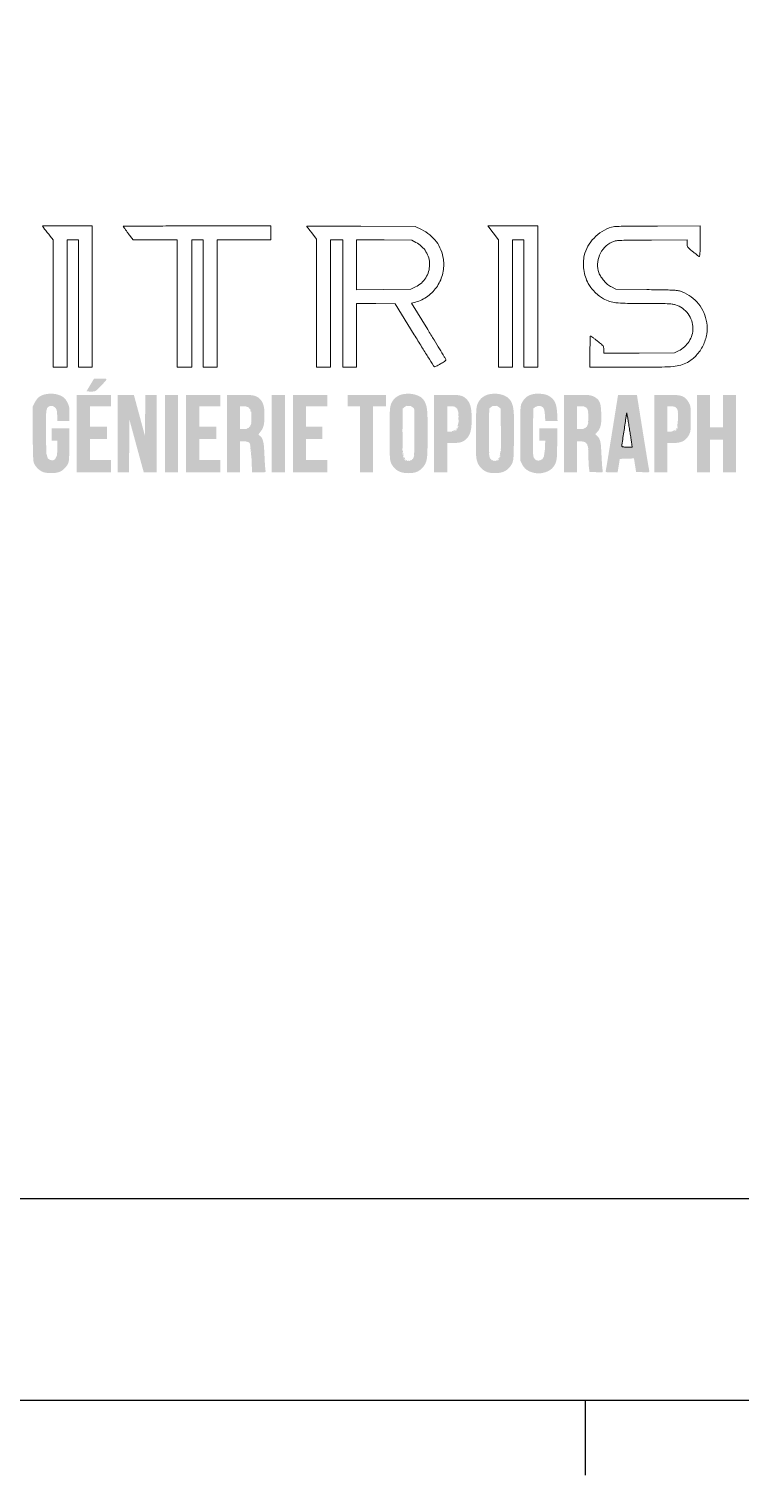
# Model space of a CAD drawing. Header units: millimetres. Extents: x 88261 to 90953, y 390274 to 392322.
# Drawn here: x 88462.4 to 88510, y 391602.6 to 391699.5 of the extents above; entities that cross this region are included whole.
import ezdxf

# ---------------------------------------------------------------- set-up
doc = ezdxf.new("R2010")
doc.units = ezdxf.units.MM
doc.header["$LTSCALE"] = 25
doc.layers.add('Carroyage(1)', color=7, linetype='Continuous')
doc.layers.add('CARTOUCHE', color=7, linetype='Continuous')

msp = doc.modelspace()

# ---------------------------------------------------------------- hatches: boundary and pattern name
at = {"layer": 'CARTOUCHE', "lineweight": 13}
h = msp.add_hatch(color=250, dxfattribs=at)
h.dxf.hatch_style = 1
edge = h.paths.add_edge_path()
edge.add_line((88468.316, 391672.352), (88468.316, 391669.755))
edge.add_line((88468.316, 391669.755), (88468.698, 391669.755))
edge.add_line((88468.698, 391669.755), (88469.08, 391669.755))
edge.add_line((88469.08, 391669.755), (88469.095, 391671.518))
edge.add_line((88469.095, 391671.518), (88469.109, 391673.281))
edge.add_line((88469.109, 391673.281), (88469.533, 391671.723))
edge.add_arc((90207.23, 392144.165), 1800.776, 195.209828, 195.229996)
edge.add_arc((89594.184, 391977.261), 1165.416, 195.230063, 195.258023)
edge.add_arc((89988.643, 392084.863), 1574.288, 195.258038, 195.275456)
edge.add_arc((88493.111, 391676.42), 23.984, 195.27547, 195.62406)
edge.add_line((88470.013, 391669.96), (88470.071, 391669.755))
edge.add_line((88470.071, 391669.755), (88470.505, 391669.755))
edge.add_line((88470.505, 391669.755), (88470.94, 391669.755))
edge.add_line((88470.94, 391669.755), (88470.94, 391672.352))
edge.add_line((88470.94, 391672.352), (88470.94, 391674.948))
edge.add_line((88470.94, 391674.948), (88470.558, 391674.948))
edge.add_line((88470.558, 391674.948), (88470.177, 391674.948))
edge.add_line((88470.177, 391674.948), (88470.162, 391673.578))
edge.add_line((88470.162, 391673.578), (88470.148, 391672.209))
edge.add_line((88470.148, 391672.209), (88469.824, 391673.401))
edge.add_arc((77797.912, 388780.065), 11057.174, 15.1692059, 15.171727)
edge.add_arc((81394.05, 389755.194), 7331.173, 15.1718322, 15.1752699)
edge.add_arc((79559.736, 389257.657), 9231.766, 15.1753599, 15.1776517)
edge.add_arc((88294.111, 391627.076), 181.713, 15.17769, 15.21666)
edge.add_line((88469.453, 391674.77), (88469.404, 391674.948))
edge.add_line((88469.404, 391674.948), (88468.86, 391674.948))
edge.add_line((88468.86, 391674.948), (88468.316, 391674.948))
edge.add_line((88468.316, 391674.948), (88468.316, 391672.352))
at = {"layer": 'CARTOUCHE', "lineweight": 18}
h = msp.add_hatch(color=250, dxfattribs=at)
h.dxf.hatch_style = 1
edge = h.paths.add_edge_path()
edge.add_arc((88501.231, 391654.742), 40.532, 148.95473, 149.20981)
edge.add_arc((88487.582, 391662.876), 24.643, 149.20981, 149.58017)
edge.add_arc((88502.371, 391654.192), 41.793, 149.58011, 149.76551)
edge.add_arc((88466.517, 391675.088), 0.294, 149.76547, 156.04146)
edge.add_arc((88466.259, 391675.203), 0.0117, 156.04147, 256.65296)
edge.add_arc((88466.435, 391675.945), 0.774, 256.65284, 261.73941)
edge.add_arc((88466.469, 391676.175), 1.006, 261.73939, 267.05754)
edge.add_arc((88466.531, 391677.388), 2.221, 267.0575, 270.00005)
edge.add_arc((88466.531, 391677.035), 1.869, 269.99999, 275.93336)
edge.add_arc((88466.694, 391675.471), 0.296, 275.93333, 299.10332)
edge.add_arc((88466.582, 391675.672), 0.526, 299.10327, 314.45137)
edge.add_arc((88459.191, 391683.206), 11.08, 314.45142, 316.12672)
edge.add_arc((88443.451, 391698.338), 32.914, 316.12679, 317.00135)
edge.add_arc((88467.426, 391675.982), 0.133, 317.00146, 360.01961)
edge.add_arc((88467.507, 391675.982), 0.0515, 0.01967, 87.37582)
edge.add_arc((88467.178, 391668.787), 7.254, 87.37578, 90.00004)
edge.add_line((88467.178, 391676.041), (88466.744, 391676.041))
edge.add_line((88466.744, 391676.041), (88466.505, 391675.645))
at = {"layer": 'CARTOUCHE', "lineweight": 13}
h = msp.add_hatch(color=250, dxfattribs=at)
h.dxf.hatch_style = 1
edge = h.paths.add_edge_path()
edge.add_arc((88463.775, 391673.6), 1.418, 99.22798, 110.06736)
edge.add_arc((88463.588, 391674.111), 0.874, 110.06738, 125.64978)
edge.add_arc((88463.569, 391674.137), 0.841, 125.64979, 141.57594)
edge.add_arc((88463.879, 391673.892), 1.236, 141.57593, 153.51198)
edge.add_line((88462.772, 391674.443), (88462.632, 391674.161))
edge.add_line((88462.632, 391674.161), (88462.632, 391672.409))
edge.add_arc((88538.123, 391672.422), 75.49, 180.00995, 180.58428)
edge.add_arc((88491.408, 391671.946), 28.773, 180.58422, 181.76427)
edge.add_arc((88489.215, 391671.878), 26.579, 181.76424, 182.74353)
edge.add_arc((88463.423, 391670.643), 0.757, 182.7436, 195.5158)
edge.add_arc((88463.398, 391670.636), 0.731, 195.51588, 213.51116)
edge.add_arc((88463.898, 391670.967), 1.332, 213.51124, 224.99996)
edge.add_arc((88463.898, 391670.967), 1.332, 225.00004, 236.48876)
edge.add_arc((88463.567, 391670.466), 0.731, 236.48884, 254.48412)
edge.add_arc((88463.752, 391671.135), 1.425, 254.48415, 263.77907)
edge.add_arc((88463.862, 391672.14), 2.436, 263.77902, 270.00005)
edge.add_arc((88463.862, 391672.14), 2.436, 269.99995, 276.22098)
edge.add_arc((88463.971, 391671.135), 1.425, 276.22093, 285.51585)
edge.add_arc((88464.157, 391670.466), 0.731, 285.51588, 303.51116)
edge.add_arc((88463.825, 391670.967), 1.332, 303.51124, 314.99996)
edge.add_arc((88463.825, 391670.967), 1.332, 315.00004, 326.48876)
edge.add_arc((88464.326, 391670.636), 0.731, 326.48884, 344.48412)
edge.add_arc((88464.342, 391670.631), 0.714, 344.48414, 355.83362)
edge.add_arc((88452.07, 391671.525), 13.019, 355.83363, 357.20435)
edge.add_arc((88451.487, 391671.553), 13.603, 357.20436, 358.7928)
edge.add_arc((88445.096, 391671.688), 19.995, 358.79279, 359.98293)
edge.add_line((88465.091, 391671.682), (88465.092, 391672.707))
edge.add_line((88465.092, 391672.707), (88464.49, 391672.707))
edge.add_line((88464.49, 391672.707), (88463.889, 391672.707))
edge.add_line((88463.889, 391672.707), (88463.889, 391672.297))
edge.add_line((88463.889, 391672.297), (88463.889, 391671.887))
edge.add_line((88463.889, 391671.887), (88464.08, 391671.887))
edge.add_line((88464.08, 391671.887), (88464.272, 391671.887))
edge.add_line((88464.272, 391671.887), (88464.272, 391671.325))
edge.add_arc((88457.208, 391671.325), 7.064, -3.55432, 0.00002, ccw=False)
edge.add_arc((88463.656, 391670.925), 0.603, 334.88341, 356.44574, ccw=False)
edge.add_arc((88464.004, 391670.762), 0.219, 292.72268, 334.88351, ccw=False)
edge.add_arc((88463.894, 391671.023), 0.502, 269.99996, 292.72274, ccw=False)
edge.add_arc((88463.894, 391670.95), 0.43, 238.51029, 270, ccw=False)
edge.add_arc((88463.803, 391670.8), 0.254, 191.85049, 238.51026, ccw=False)
edge.add_arc((88465.463, 391671.149), 1.951, 180.57959, 191.85043, ccw=False)
edge.add_arc((88586.151, 391672.37), 122.644, 179.99998, 180.57958, ccw=False)
edge.add_arc((88689.861, 391672.37), 226.355, 179.73712, 179.99999, ccw=False)
edge.add_arc((88470.342, 391673.377), 6.833, 176.44263, 179.73714, ccw=False)
edge.add_arc((88464.881, 391673.716), 1.362, 167.49305, 176.44268, ccw=False)
edge.add_arc((88463.784, 391673.96), 0.238, 135.00005, 167.49303, ccw=False)
edge.add_arc((88463.882, 391673.862), 0.377, 111.3877, 134.99996, ccw=False)
edge.add_arc((88463.872, 391673.888), 0.348, 86.34097, 111.38766, ccw=False)
edge.add_arc((88463.872, 391673.886), 0.351, 61.40742, 86.34087, ccw=False)
edge.add_arc((88463.855, 391673.855), 0.386, 38.18861, 61.40737, ccw=False)
edge.add_arc((88463.785, 391673.8), 0.475, 25.30699, 38.18863, ccw=False)
edge.add_arc((88463.791, 391673.803), 0.469, 12.30716, 25.30713, ccw=False)
edge.add_arc((88463.442, 391673.726), 0.826, 3.05028, 12.30722, ccw=False)
edge.add_arc((88460.586, 391673.574), 3.685, 0.00004, 3.05029, ccw=False)
edge.add_line((88464.272, 391673.574), (88464.272, 391673.199))
edge.add_line((88464.272, 391673.199), (88464.682, 391673.199))
edge.add_line((88464.682, 391673.199), (88465.092, 391673.199))
edge.add_line((88465.092, 391673.199), (88465.092, 391673.685))
edge.add_arc((88458.275, 391673.685), 6.817, 0.00003, 2.34036)
edge.add_arc((88463.937, 391673.916), 1.15, 2.34039, 11.06919)
edge.add_arc((88464.28, 391673.983), 0.8, 11.06919, 22.09515)
edge.add_arc((88463.135, 391673.518), 2.037, 22.09517, 27.58282)
edge.add_arc((88463.309, 391673.609), 1.84, 27.58287, 32.96241)
edge.add_arc((88464.259, 391674.225), 0.708, 32.9625, 43.94205)
edge.add_arc((88464.33, 391674.293), 0.609, 43.94212, 55.95155)
edge.add_arc((88464.066, 391673.903), 1.081, 55.95161, 63.76876)
edge.add_arc((88463.928, 391673.624), 1.391, 63.76883, 73.73247)
edge.add_arc((88463.872, 391673.43), 1.594, 73.73245, 82.73151)
edge.add_arc((88463.856, 391673.31), 1.715, 82.73151, 91.39875)
edge.add_arc((88463.863, 391673.061), 1.964, 91.39874, 99.22802)
h = msp.add_hatch(color=250, dxfattribs=at)
h.dxf.hatch_style = 1
h.paths.add_polyline_path([(88465.584, 391672.352), (88465.584, 391669.755), (88466.731, 391669.755), (88467.879, 391669.755), (88467.879, 391670.165), (88467.879, 391670.575), (88467.169, 391670.575), (88466.458, 391670.575), (88466.458, 391671.286), (88466.458, 391671.996), (88467.032, 391671.996), (88467.606, 391671.996), (88467.606, 391672.406), (88467.606, 391672.816), (88467.032, 391672.816), (88466.458, 391672.816), (88466.458, 391673.5), (88466.458, 391674.183), (88467.169, 391674.183), (88467.879, 391674.183), (88467.879, 391674.565), (88467.879, 391674.948), (88466.731, 391674.948), (88465.584, 391674.948)])
h = msp.add_hatch(color=250, dxfattribs=at)
h.dxf.hatch_style = 1
h.paths.add_polyline_path([(88471.487, 391672.352), (88471.487, 391669.755), (88471.924, 391669.755), (88472.361, 391669.755), (88472.361, 391672.352), (88472.361, 391674.948), (88471.924, 391674.948), (88471.487, 391674.948)])
h = msp.add_hatch(color=250, dxfattribs=at)
h.dxf.hatch_style = 1
h.paths.add_polyline_path([(88472.908, 391672.352), (88472.908, 391669.755), (88474.056, 391669.755), (88475.203, 391669.755), (88475.203, 391670.165), (88475.203, 391670.575), (88474.493, 391670.575), (88473.782, 391670.575), (88473.782, 391671.286), (88473.782, 391671.996), (88474.356, 391671.996), (88474.93, 391671.996), (88474.93, 391672.406), (88474.93, 391672.816), (88474.356, 391672.816), (88473.782, 391672.816), (88473.782, 391673.5), (88473.782, 391674.183), (88474.493, 391674.183), (88475.203, 391674.183), (88475.203, 391674.565), (88475.203, 391674.948), (88474.056, 391674.948), (88472.908, 391674.948)])
h = msp.add_hatch(color=250, dxfattribs=at)
h.dxf.hatch_style = 1
edge = h.paths.add_edge_path(flags=16)
edge.add_arc((88476.782, 391673.685), 0.515, 31.65647, 44.99999, ccw=False)
edge.add_arc((88476.959, 391673.794), 0.307, 12.00235, 31.65645, ccw=False)
edge.add_arc((88476.481, 391673.692), 0.795, 1.5249, 12.00226, ccw=False)
edge.add_arc((88466.167, 391673.418), 11.113, -0.00005, 1.52491, ccw=False)
edge.add_arc((88466.167, 391673.418), 11.113, -1.52491, 0.00005, ccw=False)
edge.add_arc((88476.481, 391673.143), 0.795, 347.99774, 358.4751, ccw=False)
edge.add_arc((88476.959, 391673.041), 0.307, 328.34355, 347.99765, ccw=False)
edge.add_arc((88476.782, 391673.15), 0.515, 315.00001, 328.34353, ccw=False)
edge.add_arc((88476.753, 391673.18), 0.556, 304.49468, 314.99994, ccw=False)
edge.add_arc((88476.875, 391673.002), 0.34, 289.32319, 304.49468, ccw=False)
edge.add_arc((88476.847, 391673.083), 0.426, 276.07311, 289.32322, ccw=False)
edge.add_arc((88476.764, 391673.865), 1.213, 270.00005, 276.07313, ccw=False)
edge.add_line((88476.764, 391672.652), (88476.515, 391672.652))
edge.add_line((88476.515, 391672.652), (88476.515, 391673.418))
edge.add_line((88476.515, 391673.418), (88476.515, 391674.183))
edge.add_line((88476.515, 391674.183), (88476.764, 391674.183))
edge.add_arc((88476.764, 391672.97), 1.213, 83.92687, 89.99995, ccw=False)
edge.add_arc((88476.847, 391673.752), 0.426, 70.67678, 83.92689, ccw=False)
edge.add_arc((88476.875, 391673.833), 0.34, 55.50532, 70.67681, ccw=False)
edge.add_arc((88476.753, 391673.656), 0.556, 45.00006, 55.50532, ccw=False)
edge = h.paths.add_edge_path()
edge.add_line((88475.641, 391672.352), (88475.641, 391669.755))
edge.add_line((88475.641, 391669.755), (88476.078, 391669.755))
edge.add_line((88476.078, 391669.755), (88476.515, 391669.755))
edge.add_line((88476.515, 391669.755), (88476.515, 391670.794))
edge.add_line((88476.515, 391670.794), (88476.515, 391671.833))
edge.add_line((88476.515, 391671.833), (88476.78, 391671.833))
edge.add_arc((88476.78, 391670.971), 0.862, 72.09086, 90.00004, ccw=False)
edge.add_arc((88476.975, 391671.574), 0.228, 24.00314, 72.09094, ccw=False)
edge.add_arc((88476.456, 391671.343), 0.796, 3.93216, 24.00319, ccw=False)
edge.add_arc((88454.35, 391669.823), 22.954, 2.17027, 3.9322, ccw=False)
edge.add_arc((88619.271, 391676.073), 142.086, 182.17027, 182.31145)
edge.add_arc((88551.21, 391673.326), 73.969, 182.31144, 182.54154)
edge.add_arc((89121.336, 391698.632), 644.656, 182.541504, 182.56511)
edge.add_arc((88477.356, 391669.782), 0.0301, 182.56518, 205.48062)
edge.add_arc((88477.337, 391669.773), 0.00978, 205.48044, 268.1578)
edge.add_arc((88478.568, 391708.039), 38.295, 268.15791, 268.35891)
edge.add_arc((88477.719, 391678.389), 8.633, 268.35892, 269.37671)
edge.add_arc((88477.806, 391686.377), 16.621, 269.37663, 270)
edge.add_arc((88477.806, 391686.292), 16.537, 270.00001, 270.97403)
edge.add_arc((88478.078, 391670.294), 0.536, 270.97405, 282.59559)
edge.add_arc((88478.182, 391669.826), 0.0562, 282.59568, 334.32772)
edge.add_arc((88478.179, 391669.827), 0.0596, 334.32768, 383.88914)
edge.add_arc((88478.435, 391669.94), 0.22, 185.06201, 203.88911, ccw=False)
edge.add_arc((88498.181, 391671.689), 20.044, 184.30869, 185.06201, ccw=False)
edge.add_arc((88491.864, 391671.214), 13.709, 182.99964, 184.30872, ccw=False)
edge.add_arc((88500.179, 391671.649), 22.035, 182.08225, 182.99967, ccw=False)
edge.add_arc((88462.859, 391670.292), 15.309, 2.08229, 4.41873)
edge.add_arc((88475.856, 391671.297), 2.274, 4.41878, 13.97087)
edge.add_arc((88477.237, 391671.64), 0.851, 13.97093, 31.04254)
edge.add_arc((88477.635, 391671.88), 0.386, 31.04258, 61.84499)
edge.add_arc((88477.95, 391672.468), 0.28, 228.01325, 241.84505, ccw=False)
edge.add_arc((88477.787, 391672.287), 0.0368, 166.3742, 228.01321, ccw=False)
edge.add_arc((88477.871, 391672.266), 0.124, 140.5618, 166.37431, ccw=False)
edge.add_arc((88481.496, 391669.284), 4.818, 138.71647, 140.56181, ccw=False)
edge.add_arc((88477.1, 391673.145), 1.033, 318.71647, 331.91176)
edge.add_arc((88477.151, 391673.117), 0.975, 331.91174, 345.6901)
edge.add_arc((88476.574, 391673.264), 1.57, 345.69013, 356.07396)
edge.add_arc((88472.351, 391673.554), 5.804, 356.07399, 359.99997)
edge.add_arc((88472.35, 391673.554), 5.805, 0.00004, 3.93175)
edge.add_arc((88476.583, 391673.845), 1.562, 3.93175, 14.37252)
edge.add_arc((88477.153, 391673.991), 0.973, 14.37246, 28.2102)
edge.add_arc((88477.086, 391673.955), 1.049, 28.2102, 41.2835)
edge.add_arc((88477.295, 391674.139), 0.771, 41.28352, 59.65412)
edge.add_arc((88477.291, 391674.133), 0.778, 59.65409, 77.89922)
edge.add_arc((88477.037, 391672.948), 1.99, 77.89914, 88.00667)
edge.add_arc((88476.468, 391656.579), 18.369, 88.00669, 89.979)
edge.add_line((88476.474, 391674.948), (88475.641, 391674.948))
edge.add_line((88475.641, 391674.948), (88475.641, 391672.352))
h = msp.add_hatch(color=250, dxfattribs=at)
h.dxf.hatch_style = 1
h.paths.add_polyline_path([(88478.647, 391672.352), (88478.647, 391669.755), (88479.084, 391669.755), (88479.521, 391669.755), (88479.521, 391672.352), (88479.521, 391674.948), (88479.084, 391674.948), (88478.647, 391674.948)])
h = msp.add_hatch(color=250, dxfattribs=at)
h.dxf.hatch_style = 1
h.paths.add_polyline_path([(88480.068, 391672.352), (88480.068, 391669.755), (88481.216, 391669.755), (88482.364, 391669.755), (88482.364, 391670.165), (88482.364, 391670.575), (88481.653, 391670.575), (88480.943, 391670.575), (88480.943, 391671.286), (88480.943, 391671.996), (88481.489, 391671.996), (88482.036, 391671.996), (88482.036, 391672.406), (88482.036, 391672.816), (88481.489, 391672.816), (88480.943, 391672.816), (88480.943, 391673.5), (88480.943, 391674.183), (88481.653, 391674.183), (88482.364, 391674.183), (88482.364, 391674.565), (88482.364, 391674.948), (88481.216, 391674.948), (88480.068, 391674.948)])
h = msp.add_hatch(color=250, dxfattribs=at)
h.dxf.hatch_style = 1
h.paths.add_polyline_path([(88483.73, 391674.565), (88483.73, 391674.183), (88484.14, 391674.183), (88484.55, 391674.183), (88484.55, 391671.969), (88484.55, 391669.755), (88484.987, 391669.755), (88485.425, 391669.755), (88485.425, 391671.969), (88485.425, 391674.183), (88485.862, 391674.183), (88486.299, 391674.183), (88486.299, 391674.565), (88486.299, 391674.948), (88485.015, 391674.948), (88483.73, 391674.948)])
h = msp.add_hatch(color=250, dxfattribs=at)
h.dxf.hatch_style = 1
edge = h.paths.add_edge_path(flags=16)
edge.add_line((88488.056, 391674.133), (88488.185, 391674.029))
edge.add_line((88488.185, 391674.029), (88488.201, 391672.456))
edge.add_arc((88413.937, 391671.695), 74.268, 0.02894, 0.587, ccw=False)
edge.add_arc((88469.632, 391671.723), 18.573, -1.53444, 0.02902, ccw=False)
edge.add_arc((88473.585, 391671.617), 14.619, 357.03668, 358.46562, ccw=False)
edge.add_arc((88487.796, 391670.882), 0.389, 337.5, 357.0367, ccw=False)
edge.add_arc((88487.84, 391670.863), 0.341, 313.65699, 337.50007, ccw=False)
edge.add_arc((88487.813, 391670.891), 0.38, 291.6725, 313.65705, ccw=False)
edge.add_arc((88487.8, 391670.923), 0.414, 270.70617, 291.67251, ccw=False)
edge.add_arc((88487.8, 391670.968), 0.459, 251.3073, 270.70611, ccw=False)
edge.add_arc((88487.734, 391670.774), 0.254, 206.18231, 251.30722, ccw=False)
edge.add_arc((88488.237, 391671.021), 0.815, 187.23024, 206.1823, ccw=False)
edge.add_arc((88491.356, 391671.417), 3.958, 180.16108, 187.23028, ccw=False)
edge.add_arc((88565.525, 391671.625), 78.127, 179.35347, 180.1611, ccw=False)
edge.add_line((88487.402, 391672.507), (88487.42, 391674.029))
edge.add_line((88487.42, 391674.029), (88487.549, 391674.133))
edge.add_arc((88487.866, 391673.741), 0.504, 112.39429, 128.97968, ccw=False)
edge.add_arc((88487.802, 391673.895), 0.337, 89.99967, 112.39426, ccw=False)
edge.add_arc((88487.802, 391673.895), 0.337, 67.605, 89.99959, ccw=False)
edge.add_arc((88487.739, 391673.741), 0.504, 51.01937, 67.60498, ccw=False)
edge = h.paths.add_edge_path()
edge.add_arc((88487.683, 391673.761), 1.254, 99.20579, 111.49929)
edge.add_arc((88487.604, 391673.961), 1.038, 111.49932, 125.66266)
edge.add_arc((88487.582, 391673.992), 1, 125.66265, 140.11729)
edge.add_arc((88487.641, 391673.943), 1.077, 140.11727, 153.78671)
edge.add_arc((88487.572, 391673.977), 1, 153.7867, 166.78918)
edge.add_arc((88488.053, 391673.864), 1.494, 166.78915, 176.41217)
edge.add_arc((88493.814, 391673.503), 7.266, 176.41216, 179.7612)
edge.add_arc((88770.014, 391672.352), 283.469, 179.76122, 180.00003)
edge.add_arc((88755.668, 391672.352), 269.123, 180.00003, 180.2464)
edge.add_arc((88494.423, 391671.228), 7.876, 180.24639, 183.40089)
edge.add_arc((88488.179, 391670.857), 1.621, 183.40084, 192.22713)
edge.add_arc((88487.315, 391670.67), 0.737, 192.22712, 208.14346)
edge.add_arc((88487.848, 391670.955), 1.341, 208.14347, 222.76313)
edge.add_arc((88487.579, 391670.706), 0.974, 222.76304, 241.34176)
edge.add_arc((88487.632, 391670.804), 1.086, 241.34176, 258.78368)
edge.add_arc((88487.802, 391671.66), 1.959, 258.78377, 269.99996)
edge.add_arc((88487.802, 391671.968), 2.267, 269.99999, 277.55937)
edge.add_arc((88487.959, 391670.786), 1.074, 277.55935, 290.77245)
edge.add_arc((88488.01, 391670.651), 0.93, 290.77243, 305.15036)
edge.add_arc((88487.773, 391670.987), 1.341, 305.15033, 316.07499)
edge.add_arc((88487.984, 391670.785), 1.049, 316.07489, 334.60944)
edge.add_arc((88487.865, 391670.841), 1.181, 334.60936, 351.57293)
edge.add_arc((88484.938, 391671.275), 4.14, 351.57284, 359.08621)
edge.add_arc((88414.371, 391672.4), 74.715, 359.08622, 359.99996)
edge.add_arc((88420.479, 391672.4), 68.608, 0.00005, 0.89088)
edge.add_arc((88484.025, 391673.389), 5.054, 0.89089, 6.88908)
edge.add_arc((88487.448, 391673.802), 1.606, 6.88899, 19.24418)
edge.add_arc((88487.909, 391673.963), 1.118, 19.24411, 35.45327)
edge.add_arc((88488.228, 391674.19), 0.727, 35.45321, 59.25184)
edge.add_arc((88487.885, 391673.615), 1.396, 59.25181, 73.85207)
edge.add_arc((88487.799, 391673.317), 1.706, 73.85209, 87.07456)
edge.add_arc((88487.789, 391673.11), 1.913, 87.07457, 99.20581)
h = msp.add_hatch(color=250, dxfattribs=at)
h.dxf.hatch_style = 1
edge = h.paths.add_edge_path(flags=16)
edge.add_arc((88490.698, 391673.761), 0.449, 23.26035, 38.18858, ccw=False)
edge.add_arc((88490.656, 391673.744), 0.494, 9.36597, 23.26034, ccw=False)
edge.add_arc((88489.922, 391673.622), 1.238, 1.53994, 9.36602, ccw=False)
edge.add_arc((88479.865, 391673.352), 11.298, -0.00006, 1.54003, ccw=False)
edge.add_arc((88484.397, 391673.352), 6.767, 355.92553, 359.99997, ccw=False)
edge.add_arc((88490.619, 391672.909), 0.529, 329.62822, 355.92555, ccw=False)
edge.add_arc((88490.86, 391672.767), 0.25, 285.80039, 329.62826, ccw=False)
edge.add_arc((88490.655, 391673.492), 1.002, 270.18469, 285.80039, ccw=False)
edge.add_line((88490.658, 391672.489), (88490.399, 391672.488))
edge.add_line((88490.399, 391672.488), (88490.399, 391673.336))
edge.add_line((88490.399, 391673.336), (88490.399, 391674.183))
edge.add_line((88490.399, 391674.183), (88490.668, 391674.183))
edge.add_arc((88490.668, 391672.347), 1.836, 85.39179, 90.00004, ccw=False)
edge.add_arc((88490.788, 391673.837), 0.341, 69.3733, 85.39181, ccw=False)
edge.add_arc((88490.826, 391673.938), 0.233, 48.92746, 69.37325, ccw=False)
edge.add_arc((88490.617, 391673.698), 0.552, 38.18855, 48.92754, ccw=False)
edge = h.paths.add_edge_path()
edge.add_line((88489.524, 391672.352), (88489.524, 391669.755))
edge.add_line((88489.524, 391669.755), (88489.961, 391669.755))
edge.add_line((88489.961, 391669.755), (88490.399, 391669.755))
edge.add_line((88490.399, 391669.755), (88490.399, 391670.739))
edge.add_line((88490.399, 391670.739), (88490.399, 391671.723))
edge.add_line((88490.399, 391671.723), (88490.81, 391671.723))
edge.add_arc((88490.81, 391674.818), 3.095, 269.99999, 276.05383)
edge.add_arc((88491.031, 391672.735), 1, 276.05379, 290.10639)
edge.add_arc((88491.116, 391672.503), 0.753, 290.10639, 306.78023)
edge.add_arc((88490.862, 391672.843), 1.177, 306.78024, 318.71652)
edge.add_arc((88491.087, 391672.645), 0.878, 318.71651, 335.01187)
edge.add_arc((88490.693, 391672.829), 1.313, 335.0119, 347.06657)
edge.add_arc((88489.844, 391673.024), 2.183, 347.06651, 356.11386)
edge.add_arc((88485.254, 391673.336), 6.785, 356.11385, 359.99996)
edge.add_arc((88485.254, 391673.336), 6.785, 0.00004, 3.88615)
edge.add_arc((88489.844, 391673.647), 2.183, 3.88614, 12.93349)
edge.add_arc((88490.693, 391673.842), 1.313, 12.93343, 24.9881)
edge.add_arc((88491.087, 391674.026), 0.878, 24.98813, 41.28349)
edge.add_arc((88490.88, 391673.844), 1.153, 41.28352, 55.16944)
edge.add_arc((88491.155, 391674.24), 0.671, 55.16945, 75.98783)
edge.add_arc((88490.938, 391673.37), 1.568, 75.9878, 87.94785)
edge.add_arc((88490.373, 391657.597), 17.351, 87.94776, 90.00004)
edge.add_line((88490.373, 391674.948), (88489.524, 391674.948))
edge.add_line((88489.524, 391674.948), (88489.524, 391672.352))
h = msp.add_hatch(color=250, dxfattribs=at)
h.dxf.hatch_style = 1
edge = h.paths.add_edge_path(flags=16)
edge.add_line((88493.85, 391674.133), (88493.979, 391674.029))
edge.add_line((88493.979, 391674.029), (88493.996, 391672.507))
edge.add_arc((88415.686, 391671.623), 78.315, -0.15888, 0.64647, ccw=False)
edge.add_arc((88490.047, 391671.417), 3.953, 352.77398, 359.84112, ccw=False)
edge.add_arc((88493.162, 391671.022), 0.814, 333.82349, 352.77396, ccw=False)
edge.add_arc((88493.663, 391670.776), 0.256, 288.96048, 333.82347, ccw=False)
edge.add_arc((88493.596, 391670.97), 0.461, 269.62608, 288.9605, ccw=False)
edge.add_arc((88493.595, 391670.919), 0.41, 248.49174, 269.62602, ccw=False)
edge.add_arc((88493.583, 391670.887), 0.376, 226.30941, 248.49172, ccw=False)
edge.add_arc((88493.56, 391670.863), 0.342, 202.49998, 226.3095, ccw=False)
edge.add_arc((88493.606, 391670.882), 0.392, 183.00856, 202.49998, ccw=False)
edge.add_arc((88507.394, 391671.607), 14.199, 181.54503, 183.00857, ccw=False)
edge.add_arc((88511.579, 391671.72), 18.385, 179.96807, 181.54505, ccw=False)
edge.add_arc((88568.13, 391671.688), 74.937, 179.41302, 179.9681, ccw=False)
edge.add_line((88493.197, 391672.456), (88493.213, 391674.029))
edge.add_line((88493.213, 391674.029), (88493.342, 391674.133))
edge.add_arc((88493.659, 391673.741), 0.504, 112.39502, 128.98063, ccw=False)
edge.add_arc((88493.596, 391673.895), 0.337, 90.00041, 112.395, ccw=False)
edge.add_arc((88493.596, 391673.895), 0.337, 67.60574, 90.00033, ccw=False)
edge.add_arc((88493.533, 391673.741), 0.504, 51.02032, 67.60571, ccw=False)
edge = h.paths.add_edge_path()
edge.add_arc((88493.477, 391673.761), 1.254, 99.20579, 111.49929)
edge.add_arc((88493.398, 391673.961), 1.038, 111.49932, 125.66266)
edge.add_arc((88493.376, 391673.992), 1, 125.66265, 140.11729)
edge.add_arc((88493.435, 391673.943), 1.077, 140.11727, 153.78671)
edge.add_arc((88493.392, 391673.964), 1.03, 153.78668, 166.12634)
edge.add_arc((88493.824, 391673.857), 1.475, 166.12635, 175.55558)
edge.add_arc((88498.824, 391673.469), 6.489, 175.55563, 179.09668)
edge.add_arc((88696.109, 391670.358), 203.799, 179.09677, 179.38989)
edge.add_arc((88574.327, 391671.655), 82.01, 179.38988, 180.27406)
edge.add_arc((88496.682, 391671.284), 4.364, 180.27403, 187.75191)
edge.add_arc((88493.561, 391670.859), 1.215, 187.7519, 204.92789)
edge.add_arc((88493.423, 391670.795), 1.062, 204.92783, 223.9245)
edge.add_arc((88493.631, 391670.995), 1.351, 223.92447, 234.79906)
edge.add_arc((88493.388, 391670.65), 0.929, 234.79909, 249.19643)
edge.add_arc((88493.439, 391670.784), 1.072, 249.19648, 262.43927)
edge.add_arc((88493.596, 391671.97), 2.268, 262.43929, 270.00004)
edge.add_arc((88493.596, 391671.66), 1.959, 270.00004, 281.21623)
edge.add_arc((88493.766, 391670.804), 1.086, 281.21632, 298.65824)
edge.add_arc((88493.819, 391670.706), 0.974, 298.65824, 317.23696)
edge.add_arc((88493.55, 391670.955), 1.341, 317.23687, 331.85653)
edge.add_arc((88494.067, 391670.679), 0.755, 331.85645, 347.00947)
edge.add_arc((88493.266, 391670.864), 1.577, 347.00947, 355.74857)
edge.add_arc((88487.861, 391671.265), 6.996, 355.74853, 359.0907)
edge.add_arc((88299.034, 391674.262), 195.848, 359.09071, 359.39025)
edge.add_arc((88420.28, 391672.972), 74.595, 359.39028, 360.26484)
edge.add_arc((88488.543, 391673.287), 6.331, 0.26477, 5.59323)
edge.add_arc((88492.792, 391673.704), 2.062, 5.59321, 16.20642)
edge.add_arc((88493.735, 391673.978), 1.08, 16.20649, 33.42851)
edge.add_arc((88493.979, 391674.139), 0.787, 33.42851, 56.61869)
edge.add_arc((88493.7, 391673.716), 1.294, 56.61871, 72.60028)
edge.add_arc((88493.611, 391673.43), 1.593, 72.6003, 86.94901)
edge.add_arc((88493.591, 391673.058), 1.966, 86.94906, 99.20576)
h = msp.add_hatch(color=250, dxfattribs=at)
h.dxf.hatch_style = 1
edge = h.paths.add_edge_path()
edge.add_arc((88496.48, 391673.486), 1.543, 99.72547, 110.25589)
edge.add_arc((88496.254, 391674.1), 0.888, 110.2559, 126.17566)
edge.add_arc((88496.265, 391674.084), 0.908, 126.17561, 141.8942)
edge.add_arc((88496.861, 391673.617), 1.664, 141.89421, 151.87752)
edge.add_arc((88495.877, 391674.143), 0.549, 151.87759, 171.04338)
edge.add_arc((88497.893, 391673.825), 2.59, 171.04343, 177.1078)
edge.add_arc((88505.722, 391673.429), 10.429, 177.10777, 179.72011)
edge.add_arc((88721.072, 391672.378), 225.782, 179.72013, 179.99996)
edge.add_line((88495.29, 391672.378), (88495.29, 391670.545))
edge.add_line((88495.29, 391670.545), (88495.428, 391670.273))
edge.add_arc((88496.29, 391670.71), 0.966, 206.87349, 243.3776)
edge.add_arc((88496.516, 391671.161), 1.471, 243.37758, 270.03311)
edge.add_arc((88496.516, 391671.169), 1.479, 270.03318, 296.60551)
edge.add_arc((88496.739, 391670.724), 0.981, 296.60557, 332.74519)
edge.add_arc((88496.473, 391670.861), 1.28, 332.74519, 342.1067)
edge.add_arc((88496.74, 391670.775), 0.999, 342.10667, 353.37911)
edge.add_arc((88494.502, 391671.034), 3.253, 353.3791, 358.50989)
edge.add_arc((88427.175, 391672.786), 70.603, 358.50989, 359.05856)
edge.add_line((88497.768, 391671.626), (88497.786, 391672.707))
edge.add_line((88497.786, 391672.707), (88497.18, 391672.707))
edge.add_line((88497.18, 391672.707), (88496.575, 391672.707))
edge.add_line((88496.575, 391672.707), (88496.575, 391672.297))
edge.add_line((88496.575, 391672.297), (88496.575, 391671.887))
edge.add_line((88496.575, 391671.887), (88496.771, 391671.887))
edge.add_line((88496.771, 391671.887), (88496.967, 391671.887))
edge.add_line((88496.967, 391671.887), (88496.949, 391671.319))
edge.add_arc((88490.943, 391671.516), 6.009, 354.08808, 358.12151, ccw=False)
edge.add_arc((88496.289, 391670.962), 0.635, 333.0488, 354.08809, ccw=False)
edge.add_arc((88496.636, 391670.786), 0.245, 293.91802, 333.0488, ccw=False)
edge.add_arc((88496.543, 391670.995), 0.474, 269.99994, 293.91806, ccw=False)
edge.add_arc((88496.543, 391670.998), 0.477, 253.60131, 269.99997, ccw=False)
edge.add_arc((88496.505, 391670.869), 0.343, 232.60746, 253.6013, ccw=False)
edge.add_arc((88496.501, 391670.863), 0.336, 211.34826, 232.60752, ccw=False)
edge.add_arc((88496.593, 391670.919), 0.443, 194.08934, 211.34827, ccw=False)
edge.add_arc((88496.537, 391670.906), 0.386, 180.74669, 194.0893, ccw=False)
edge.add_arc((88590.091, 391672.125), 93.948, 180.47215, 180.74671, ccw=False)
edge.add_arc((88543.262, 391671.739), 47.117, 179.83161, 180.47217, ccw=False)
edge.add_arc((88576.441, 391671.642), 80.297, 179.40196, 179.83168, ccw=False)
edge.add_line((88496.149, 391672.48), (88496.165, 391674.029))
edge.add_line((88496.165, 391674.029), (88496.294, 391674.133))
edge.add_arc((88496.61, 391673.742), 0.502, 112.48457, 128.98013, ccw=False)
edge.add_arc((88496.549, 391673.889), 0.344, 90.55516, 112.48453, ccw=False)
edge.add_arc((88496.549, 391673.897), 0.336, 68.34357, 90.55518, ccw=False)
edge.add_arc((88496.501, 391673.774), 0.468, 51.0011, 68.34367, ccw=False)
edge.add_arc((88496.599, 391673.895), 0.312, 33.29111, 51.0012, ccw=False)
edge.add_arc((88496.588, 391673.888), 0.325, 16.10148, 33.29114, ccw=False)
edge.add_arc((88496.171, 391673.768), 0.759, 5.95248, 16.10141, ccw=False)
edge.add_arc((88491.206, 391673.25), 5.751, 3.67197, 5.9525, ccw=False)
edge.add_line((88496.945, 391673.619), (88496.972, 391673.199))
edge.add_line((88496.972, 391673.199), (88497.382, 391673.199))
edge.add_line((88497.382, 391673.199), (88497.792, 391673.199))
edge.add_line((88497.792, 391673.199), (88497.766, 391673.705))
edge.add_arc((88494.115, 391673.513), 3.655, 3.00672, 10.21445)
edge.add_arc((88496.571, 391673.955), 1.16, 10.21445, 27.16616)
edge.add_arc((88496.867, 391674.107), 0.827, 27.16616, 47.97432)
edge.add_arc((88496.614, 391673.827), 1.205, 47.97429, 63.67075)
edge.add_arc((88496.786, 391674.174), 0.818, 63.67077, 77.41397)
edge.add_arc((88496.476, 391672.785), 2.241, 77.41396, 83.8901)
edge.add_arc((88496.463, 391672.66), 2.366, 83.89006, 90.29177)
edge.add_arc((88496.458, 391673.616), 1.41, 90.29172, 99.72552)
h = msp.add_hatch(color=250, dxfattribs=at)
h.dxf.hatch_style = 1
edge = h.paths.add_edge_path(flags=16)
edge.add_arc((88499.536, 391673.864), 0.296, 25.66152, 45.00003, ccw=False)
edge.add_arc((88499.454, 391673.825), 0.386, 9.82775, 25.66152, ccw=False)
edge.add_arc((88498.766, 391673.706), 1.085, 1.51062, 9.82768, ccw=False)
edge.add_arc((88488.776, 391673.442), 11.078, 0.00004, 1.51056, ccw=False)
edge.add_arc((88486.95, 391673.442), 12.904, -1.39041, 0.00003, ccw=False)
edge.add_arc((88499.006, 391673.15), 0.845, 348.43988, 358.60962, ccw=False)
edge.add_arc((88499.53, 391673.043), 0.31, 328.67702, 348.43985, ccw=False)
edge.add_arc((88499.362, 391673.145), 0.507, 315.00003, 328.677, ccw=False)
edge.add_arc((88499.327, 391673.18), 0.556, 304.49468, 314.99994, ccw=False)
edge.add_arc((88499.449, 391673.002), 0.34, 289.32319, 304.49468, ccw=False)
edge.add_arc((88499.421, 391673.083), 0.426, 276.07311, 289.32322, ccw=False)
edge.add_arc((88499.338, 391673.865), 1.213, 270.00005, 276.07313, ccw=False)
edge.add_line((88499.338, 391672.652), (88499.089, 391672.652))
edge.add_line((88499.089, 391672.652), (88499.089, 391673.418))
edge.add_line((88499.089, 391673.418), (88499.089, 391674.183))
edge.add_line((88499.089, 391674.183), (88499.363, 391674.183))
edge.add_arc((88499.363, 391672.628), 1.555, 85.02059, 89.99996, ccw=False)
edge.add_arc((88499.451, 391673.639), 0.54, 74.05464, 85.02047, ccw=False)
edge.add_arc((88499.501, 391673.817), 0.355, 60.09861, 74.05463, ccw=False)
edge.add_arc((88499.519, 391673.847), 0.32, 44.99994, 60.09865, ccw=False)
edge = h.paths.add_edge_path()
edge.add_line((88498.215, 391672.352), (88498.215, 391669.755))
edge.add_line((88498.215, 391669.755), (88498.652, 391669.755))
edge.add_line((88498.652, 391669.755), (88499.089, 391669.755))
edge.add_line((88499.089, 391669.755), (88499.089, 391670.794))
edge.add_line((88499.089, 391670.794), (88499.089, 391671.833))
edge.add_line((88499.089, 391671.833), (88499.359, 391671.833))
edge.add_arc((88499.359, 391669.996), 1.836, 85.39179, 90.00004, ccw=False)
edge.add_arc((88499.479, 391671.486), 0.341, 69.3733, 85.39181, ccw=False)
edge.add_arc((88499.517, 391671.588), 0.233, 48.92746, 69.37325, ccw=False)
edge.add_arc((88499.307, 391671.347), 0.552, 38.18855, 48.92754, ccw=False)
edge.add_arc((88499.403, 391671.422), 0.431, 22.06152, 38.18859, ccw=False)
edge.add_arc((88499.296, 391671.379), 0.546, 8.56697, 22.06147, ccw=False)
edge.add_arc((88498.302, 391671.229), 1.551, 1.55704, 8.56694, ccw=False)
edge.add_arc((88482.464, 391670.799), 17.395, 0.36558, 1.55709, ccw=False)
edge.add_arc((88512.983, 391670.993), 13.125, 180.36567, 181.50562)
edge.add_arc((88512.697, 391670.986), 12.839, 181.50565, 182.66462)
edge.add_arc((88511.322, 391670.922), 11.462, 182.66461, 183.79333)
edge.add_arc((88501.517, 391670.272), 1.636, 183.79326, 188.54171)
edge.add_line((88499.899, 391670.029), (88499.936, 391669.783))
edge.add_line((88499.936, 391669.783), (88500.394, 391669.767))
edge.add_arc((88501.193, 391692.632), 22.879, 268.00039, 268.76288)
edge.add_arc((88500.706, 391670.088), 0.33, 268.7629, 284.60831)
edge.add_arc((88500.778, 391669.809), 0.042, 284.60823, 353.0664)
edge.add_arc((88500.648, 391669.825), 0.173, 353.0663, 377.07486)
edge.add_arc((88501.213, 391669.999), 0.418, 185.01083, 197.07487, ccw=False)
edge.add_arc((88522.512, 391671.866), 21.798, 184.3061, 185.01084, ccw=False)
edge.add_arc((88517.987, 391671.526), 17.26, 183.24426, 184.30606, ccw=False)
edge.add_arc((88526.879, 391672.03), 26.167, 182.46689, 183.24427, ccw=False)
edge.add_arc((88482.53, 391670.119), 18.223, 2.46686, 4.40502)
edge.add_arc((88498.678, 391671.363), 2.028, 4.40494, 14.14829)
edge.add_arc((88499.927, 391671.678), 0.739, 14.14824, 32.34759)
edge.add_arc((88500.085, 391671.778), 0.552, 32.34755, 54.99158)
edge.add_arc((88500.856, 391672.879), 0.792, 229.00043, 234.99151, ccw=False)
edge.add_arc((88500.36, 391672.309), 0.0362, 172.79596, 229.00046, ccw=False)
edge.add_arc((88500.387, 391672.305), 0.0631, 135.59381, 172.79598, ccw=False)
edge.add_arc((88502.399, 391670.334), 2.88, 133.2118, 135.59384, ccw=False)
edge.add_arc((88499.872, 391673.025), 0.812, 313.21188, 330.88665)
edge.add_arc((88499.757, 391673.088), 0.943, 330.88675, 346.68311)
edge.add_arc((88499.017, 391673.264), 1.704, 346.68319, 357.81433)
edge.add_arc((88493.791, 391673.463), 6.934, 357.81441, 361.7365)
edge.add_arc((88494.474, 391673.484), 6.25, 1.73652, 6.29483)
edge.add_arc((88499.65, 391674.055), 1.043, 6.29476, 23.42926)
edge.add_arc((88500.071, 391674.237), 0.584, 23.42924, 48.19871)
edge.add_arc((88499.76, 391673.89), 1.05, 48.19865, 64.16882)
edge.add_arc((88499.811, 391673.994), 0.934, 64.16874, 74.88555)
edge.add_arc((88499.761, 391673.812), 1.123, 74.8855, 84.22092)
edge.add_arc((88499.564, 391671.865), 3.08, 84.22089, 89.16956)
edge.add_arc((88499.099, 391639.774), 35.174, 89.16961, 89.99994)
edge.add_line((88499.099, 391674.948), (88498.215, 391674.948))
edge.add_line((88498.215, 391674.948), (88498.215, 391672.352))
h = msp.add_hatch(color=250, dxfattribs=at)
h.dxf.hatch_style = 1
edge = h.paths.add_edge_path(flags=16)
edge.add_line((88502.771, 391671.628), (88502.799, 391671.45))
edge.add_line((88502.799, 391671.45), (88502.447, 391671.45))
edge.add_arc((88502.447, 391675.033), 3.583, 267.41533, 269.99995, ccw=False)
edge.add_arc((88502.319, 391672.181), 0.729, 258.99656, 267.41525, ccw=False)
edge.add_arc((88502.232, 391671.734), 0.273, 244.83131, 258.99647, ccw=False)
edge.add_arc((88502.13, 391671.518), 0.0341, 179.60882, 244.83131, ccw=False)
edge.add_arc((88502.615, 391671.515), 0.519, 171.50192, 179.60887, ccw=False)
edge.add_arc((91078.239, 391286.675), 2604.735, 171.479964, 171.501966, ccw=False)
edge.add_arc((89213.434, 391566.04), 719.121, 171.405534, 171.480018, ccw=False)
edge.add_arc((88508.796, 391672.537), 6.48, 169.27442, 171.40553, ccw=False)
edge.add_arc((88502.431, 391673.742), 0.00217, 9.57247, 169.27442, ccw=False)
edge.add_arc((88309.69, 391641.238), 195.465, 9.49294, 9.57247, ccw=False)
edge.add_arc((88456.834, 391665.843), 46.278, 9.10298, 9.49282, ccw=False)
edge.add_arc((88406.353, 391657.754), 97.403, 8.87947, 9.10292, ccw=False)
edge.add_arc((90100.029, 391922.355), 1616.818, 188.879475, 188.893455)
edge.add_arc((89633.249, 391849.316), 1144.358, 188.893525, 188.911631)
edge.add_arc((89771.676, 391871.023), 1284.476, 188.911709, 188.925231)
edge.add_arc((88542.746, 391678.023), 40.483, 188.92525, 189.09003)
edge = h.paths.add_edge_path()
edge.add_arc((87882.5, 391771.422), 626.81, 350.82552, 350.914902, ccw=False)
edge.add_arc((88163.793, 391725.991), 341.872, 350.6847, 350.82542, ccw=False)
edge.add_arc((87221.702, 391880.523), 1296.553, 350.65213, 350.684674, ccw=False)
edge.add_arc((88500.293, 391670.049), 0.755, 344.79064, 350.6521, ccw=False)
edge.add_arc((88501.083, 391669.834), 0.0644, 164.79064, 210.60238)
edge.add_arc((88501.084, 391669.835), 0.0651, 210.60242, 256.05234)
edge.add_arc((88501.178, 391670.213), 0.455, 256.05232, 268.7137)
edge.add_arc((88501.406, 391680.386), 10.631, 268.71363, 270.00002)
edge.add_line((88501.406, 391669.755), (88501.817, 391669.755))
edge.add_line((88501.817, 391669.755), (88501.847, 391669.933))
edge.add_arc((88486.297, 391672.54), 15.767, 350.48491, 350.80576)
edge.add_arc((88449.845, 391678.44), 52.693, 350.80577, 350.9364)
edge.add_arc((88445.351, 391679.157), 57.244, 350.93636, 351.06562)
edge.add_arc((88461.005, 391676.696), 41.398, 351.06565, 351.23044)
edge.add_line((88501.919, 391670.384), (88501.961, 391670.657))
edge.add_line((88501.961, 391670.657), (88502.435, 391670.673))
edge.add_line((88502.435, 391670.673), (88502.91, 391670.689))
edge.add_line((88502.91, 391670.689), (88502.94, 391670.509))
edge.add_arc((88487.431, 391667.906), 15.726, 9.20324, 9.52799, ccw=False)
edge.add_arc((88451.82, 391662.136), 51.801, 9.06957, 9.20318, ccw=False)
edge.add_arc((88447.518, 391661.45), 56.158, 8.9373, 9.06954, ccw=False)
edge.add_arc((88463.262, 391663.926), 40.22, 8.7674, 8.93723, ccw=False)
edge.add_line((88503.012, 391670.056), (88503.054, 391669.783))
edge.add_line((88503.054, 391669.783), (88503.508, 391669.767))
edge.add_arc((88504.044, 391685.01), 15.253, 267.98933, 269.01193)
edge.add_arc((88503.789, 391670.275), 0.516, 269.01197, 280.86322)
edge.add_arc((88503.875, 391669.831), 0.063, 280.86332, 328.62567)
edge.add_arc((88503.873, 391669.832), 0.0647, 328.62571, 375.40548)
edge.add_arc((88504.658, 391670.048), 0.749, 189.36022, 195.40559, ccw=False)
edge.add_arc((89691.087, 391865.613), 1203.188, 189.325132, 189.360197, ccw=False)
edge.add_arc((88823.163, 391723.094), 323.641, 189.17634, 189.32508, ccw=False)
edge.add_arc((89088.087, 391765.89), 591.999, 189.081659, 189.176312, ccw=False)
edge.add_line((88503.509, 391672.447), (88503.109, 391674.948))
edge.add_line((88503.109, 391674.948), (88502.478, 391674.948))
edge.add_line((88502.478, 391674.948), (88501.847, 391674.948))
edge.add_line((88501.847, 391674.948), (88501.447, 391672.447))
h = msp.add_hatch(color=250, dxfattribs=at)
h.dxf.hatch_style = 1
edge = h.paths.add_edge_path(flags=16)
edge.add_arc((88505.557, 391673.873), 0.283, 23.86324, 45.00002, ccw=False)
edge.add_arc((88505.422, 391673.814), 0.431, 8.42691, 23.8633, ccw=False)
edge.add_arc((88504.455, 391673.67), 1.409, 1.09907, 8.42699, ccw=False)
edge.add_arc((88487.012, 391673.336), 18.855, -0.00004, 1.09912, ccw=False)
edge.add_arc((88497.75, 391673.336), 8.117, -3.42305, 0, ccw=False)
edge.add_arc((88505.33, 391672.882), 0.523, 331.26016, 356.57698, ccw=False)
edge.add_arc((88505.594, 391672.738), 0.223, 285.80409, 331.26018, ccw=False)
edge.add_arc((88505.402, 391673.413), 0.925, 269.99998, 285.8041, ccw=False)
edge.add_line((88505.402, 391672.488), (88505.156, 391672.488))
edge.add_line((88505.156, 391672.488), (88505.156, 391673.336))
edge.add_line((88505.156, 391673.336), (88505.156, 391674.183))
edge.add_line((88505.156, 391674.183), (88505.402, 391674.183))
edge.add_arc((88505.402, 391673.064), 1.119, 83.9168, 89.99996, ccw=False)
edge.add_arc((88505.467, 391673.674), 0.506, 72.89722, 83.91679, ccw=False)
edge.add_arc((88505.508, 391673.806), 0.368, 59.72255, 72.89728, ccw=False)
edge.add_arc((88505.533, 391673.849), 0.317, 45.00001, 59.72262, ccw=False)
edge = h.paths.add_edge_path()
edge.add_line((88504.282, 391672.352), (88504.282, 391669.755))
edge.add_line((88504.282, 391669.755), (88504.719, 391669.755))
edge.add_line((88504.719, 391669.755), (88505.156, 391669.755))
edge.add_line((88505.156, 391669.755), (88505.156, 391670.739))
edge.add_line((88505.156, 391670.739), (88505.156, 391671.723))
edge.add_line((88505.156, 391671.723), (88505.549, 391671.723))
edge.add_arc((88505.549, 391674.037), 2.314, 269.99998, 278.81483)
edge.add_arc((88505.752, 391672.727), 0.988, 278.81485, 295.45951)
edge.add_arc((88505.837, 391672.548), 0.79, 295.45958, 314.46309)
edge.add_arc((88505.638, 391672.751), 1.075, 314.46314, 329.55044)
edge.add_arc((88505.407, 391672.887), 1.343, 329.55043, 338.00688)
edge.add_arc((88506.044, 391672.63), 0.656, 338.00686, 352.45442)
edge.add_arc((88504.77, 391672.799), 1.941, 352.45437, 359.32323)
edge.add_arc((88459.322, 391673.336), 47.392, 359.32321, 359.99999)
edge.add_arc((88459.322, 391673.336), 47.392, 0.00001, 0.67679)
edge.add_arc((88504.77, 391673.872), 1.941, 0.67677, 7.54563)
edge.add_arc((88506.044, 391674.041), 0.656, 7.54558, 21.99314)
edge.add_arc((88505.407, 391673.784), 1.343, 21.99312, 30.44957)
edge.add_arc((88505.566, 391673.878), 1.158, 30.44946, 46.57539)
edge.add_arc((88505.92, 391674.251), 0.644, 46.57541, 71.59199)
edge.add_arc((88505.689, 391673.557), 1.376, 71.59208, 86.89478)
edge.add_arc((88505.112, 391662.924), 12.024, 86.8948, 90.00004)
edge.add_line((88505.112, 391674.948), (88504.282, 391674.948))
edge.add_line((88504.282, 391674.948), (88504.282, 391672.352))
h = msp.add_hatch(color=250, dxfattribs=at)
h.dxf.hatch_style = 1
h.paths.add_polyline_path([(88507.124, 391672.352), (88507.124, 391669.755), (88507.561, 391669.755), (88507.999, 391669.755), (88507.999, 391670.849), (88507.999, 391671.942), (88508.436, 391671.942), (88508.873, 391671.942), (88508.873, 391670.849), (88508.873, 391669.755), (88509.31, 391669.755), (88509.748, 391669.755), (88509.748, 391672.352), (88509.748, 391674.948), (88509.31, 391674.948), (88508.873, 391674.948), (88508.873, 391673.855), (88508.873, 391672.762), (88508.436, 391672.762), (88507.999, 391672.762), (88507.999, 391673.855), (88507.999, 391674.948), (88507.561, 391674.948), (88507.124, 391674.948)])

# ---------------------------------------------------------------- linework, layer by layer
at = {"layer": 'Carroyage(1)'}
msp.add_line((88499.65, 391607.582, 14.574), (88499.65, 391602.582, 14.574), dxfattribs=at)
at = {"layer": 'CARTOUCHE', "elevation": 14.574}
msp.add_lwpolyline([(88260.959, 392322.078), (88771.313, 392322.078), (88771.313, 391607.582), (88260.959, 391607.582)], close=True, dxfattribs=at)
msp.add_lwpolyline([(88757.813, 392295.632), (88757.813, 391621.082), (88274.459, 391621.082), (88274.459, 392295.632)], dxfattribs=at)
at = {"layer": 'CARTOUCHE', "color": 160, "lineweight": 18, "elevation": 14.574}
for points in [[(88463.429, 391686.057, 0.001788), (88463.503, 391685.96, 0.000842), (88463.599, 391685.835, 0.000834), (88463.701, 391685.704, 0.001175), (88463.791, 391685.588), (88463.998, 391685.323), (88463.998, 391681.065), (88463.998, 391676.806), (88464.463, 391676.806), (88464.928, 391676.806), (88464.928, 391681.07), (88464.928, 391685.333), (88465.31, 391685.333), (88465.693, 391685.333), (88465.693, 391681.07), (88465.693, 391676.806), (88466.157, 391676.806), (88466.622, 391676.806), (88466.622, 391681.534), (88466.622, 391686.262), (88464.948, 391686.262), (88463.275, 391686.262)], [(88468.699, 391686.232, 0.154148), (88468.706, 391686.211, 0.001602), (88468.796, 391686.083, 0.004947), (88468.903, 391685.936, 0.003171), (88469.029, 391685.767), (88469.36, 391685.333), (88470.833, 391685.333), (88472.307, 391685.333), (88472.307, 391681.07), (88472.307, 391676.806), (88472.798, 391676.806), (88473.29, 391676.806), (88473.29, 391681.07), (88473.29, 391685.333), (88473.673, 391685.333), (88474.056, 391685.333), (88474.056, 391681.07), (88474.056, 391676.806), (88474.52, 391676.806), (88474.985, 391676.806), (88474.985, 391681.07), (88474.985, 391685.333), (88476.789, 391685.333), (88478.592, 391685.333), (88478.592, 391685.798), (88478.592, 391686.262), (88473.646, 391686.262, 0.000579), (88471.749, 391686.26, 0.000965), (88470.152, 391686.253, 0.000038), (88468.712, 391686.244, 0.412361)], [(88480.997, 391686.244, 0.158827), (88481.002, 391686.229, 0.000906), (88481.094, 391686.104, 0.003721), (88481.199, 391685.962, 0.002342), (88481.325, 391685.798), (88481.653, 391685.373), (88481.653, 391681.09), (88481.653, 391676.806), (88482.118, 391676.806), (88482.582, 391676.806), (88482.582, 391681.07), (88482.582, 391685.333), (88482.992, 391685.333), (88483.402, 391685.333), (88483.402, 391681.07), (88483.402, 391676.806), (88483.867, 391676.806), (88484.331, 391676.806), (88484.331, 391678.939), (88484.331, 391681.072), (88485.626, 391681.057), (88486.92, 391681.042), (88488.194, 391678.969, 0.000634), (88488.686, 391678.171, 0.001014), (88489.108, 391677.49, 0.000178), (88489.483, 391676.889, 0.05686), (88489.518, 391676.845, 0.275839), (88489.558, 391676.835, 0.024665), (88489.66, 391676.871, 0.024486), (88489.792, 391676.934, 0.012078), (88489.955, 391677.025, 0.004943), (88490.208, 391677.179, 0.081205), (88490.282, 391677.244, 0.227452), (88490.298, 391677.306, 0.071129), (88490.264, 391677.399, 0.014616), (88490.205, 391677.504, 0.000298), (88489.889, 391678.023, 0.000701), (88489.519, 391678.628, 0.000472), (88489.094, 391679.319), (88488.001, 391681.094), (88488.278, 391681.165, 0.097285), (88489.1, 391681.556, 0.089637), (88489.74, 391682.238, 0.088461), (88490.106, 391683.11, 0.091478), (88490.143, 391684.044, 0.059431), (88489.977, 391684.663, 0.064295), (88489.673, 391685.208, 0.06342), (88489.236, 391685.664, 0.055389), (88488.68, 391686.021), (88488.245, 391686.235), (88484.621, 391686.251, 0.000568), (88483.232, 391686.255, 0.000947), (88482.062, 391686.255, 0.000036), (88481.006, 391686.253, 0.41365)], [(88501.409, 391686.186, 0.064113), (88500.78, 391685.896, 0.061371), (88500.235, 391685.453, 0.062612), (88499.823, 391684.9, 0.072448), (88499.584, 391684.289, 0.050552), (88499.527, 391683.831, 0.040319), (88499.555, 391683.335, 0.040121), (88499.662, 391682.846, 0.04851), (88499.842, 391682.413, 0.046889), (88500.026, 391682.136, 0.026769), (88500.294, 391681.837, 0.026769), (88500.593, 391681.569, 0.046889), (88500.87, 391681.386, 0.044006), (88501.282, 391681.21, 0.050041), (88501.7, 391681.119, 0.025273), (88502.317, 391681.079, 0.003486), (88503.604, 391681.07, -0.001647), (88504.594, 391681.067, -0.00892), (88505.131, 391681.053, -0.015883), (88505.47, 391681.028, -0.051694), (88505.69, 391680.982, -0.078081), (88506.158, 391680.745, -0.076099), (88506.535, 391680.375, -0.077156), (88506.78, 391679.914, -0.083919), (88506.864, 391679.414, -0.072923), (88506.797, 391678.955, -0.069927), (88506.6, 391678.527, -0.068854), (88506.29, 391678.164, -0.067105), (88505.89, 391677.895), (88505.621, 391677.763), (88503.257, 391677.747), (88500.893, 391677.731), (88500.893, 391677.975, 0.042404), (88500.88, 391678.131, 0.116872), (88500.837, 391678.231, 0.062163), (88500.739, 391678.335, 0.006111), (88500.469, 391678.55, 0.004238), (88500.304, 391678.677, 0.006451), (88500.158, 391678.784, 0.002727), (88500.032, 391678.873, 0.146998), (88500.005, 391678.882, 0.40838), (88499.988, 391678.867, 0.001528), (88499.976, 391678.578, 0.006174), (88499.967, 391678.243, 0.0037), (88499.964, 391677.845), (88499.964, 391676.806), (88502.767, 391676.806, 0.001679), (88504.775, 391676.813, 0.019507), (88505.56, 391676.849, 0.049942), (88506.043, 391676.939, 0.052946), (88506.488, 391677.123, 0.083063), (88507.09, 391677.591, 0.072579), (88507.54, 391678.251, 0.072384), (88507.783, 391679.013, 0.081794), (88507.784, 391679.781, 0.060888), (88507.588, 391680.455, 0.066888), (88507.239, 391681.039, 0.067047), (88506.749, 391681.508, 0.061627), (88506.139, 391681.848, 0.051535), (88505.894, 391681.919, 0.028908), (88505.587, 391681.956, 0.01126), (88505.064, 391681.977, 0.001029), (88503.763, 391681.998), (88501.686, 391682.026), (88501.405, 391682.174, -0.050707), (88501.145, 391682.347, -0.041006), (88500.904, 391682.581, -0.040801), (88500.702, 391682.853, -0.048682), (88500.561, 391683.139, -0.100819), (88500.469, 391683.713, -0.090962), (88500.601, 391684.302, -0.088586), (88500.939, 391684.817, -0.089207), (88501.434, 391685.182, -0.069461), (88501.658, 391685.256, -0.03196), (88501.964, 391685.292, -0.010812), (88502.515, 391685.309, -0.000743), (88504.077, 391685.321), (88506.468, 391685.336), (88506.468, 391685.095, 0.039896), (88506.48, 391684.944, 0.11087), (88506.519, 391684.846, 0.06547), (88506.609, 391684.746, 0.007803), (88506.837, 391684.557, 0.002134), (88506.983, 391684.441, 0.002819), (88507.118, 391684.336, 0.002031), (88507.231, 391684.249, 0.027489), (88507.274, 391684.22, 0.530864), (88507.31, 391684.236, 0.022391), (88507.329, 391684.401, 0.014439), (88507.34, 391684.687, 0.002601), (88507.343, 391685.221), (88507.343, 391686.262), (88504.487, 391686.259, 0.001154), (88503.079, 391686.254, 0.004458), (88502.206, 391686.241, 0.004473), (88501.614, 391686.221, 0.065571)], [(88488.298, 391685.16, -0.063474), (88488.686, 391684.887, -0.069978), (88488.978, 391684.534, -0.071165), (88489.159, 391684.119, -0.069136), (88489.218, 391683.666, -0.068323), (88489.151, 391683.207, -0.070726), (88488.963, 391682.79, -0.070541), (88488.666, 391682.44, -0.067406), (88488.279, 391682.18), (88487.966, 391682.026), (88486.149, 391682.01), (88484.331, 391681.994), (88484.331, 391683.666), (88484.331, 391685.339), (88486.176, 391685.322), (88488.021, 391685.306)]]:
    msp.add_lwpolyline(points, format="xyb", close=True, dxfattribs=at)
msp.add_lwpolyline([(88493.482, 391685.802), (88493.842, 391685.341), (88493.842, 391681.074), (88493.842, 391676.806), (88494.307, 391676.806), (88494.771, 391676.806), (88494.771, 391681.07), (88494.771, 391685.333), (88495.154, 391685.333), (88495.536, 391685.333), (88495.536, 391681.07), (88495.536, 391676.806), (88496.001, 391676.806), (88496.466, 391676.806), (88496.466, 391681.534), (88496.466, 391686.262), (88494.794, 391686.262), (88493.122, 391686.262)], close=True, dxfattribs=at)
at = {"layer": 'CARTOUCHE', "color": 250, "lineweight": 13, "elevation": 14.574}
msp.add_lwpolyline([(88502.771, 391671.628), (88502.799, 391671.45), (88502.447, 391671.45, -0.011278), (88502.286, 391671.454, -0.03675), (88502.179, 391671.466, -0.061886), (88502.116, 391671.487, -0.292527), (88502.096, 391671.518, -0.035388), (88502.102, 391671.591, -0.000096), (88502.25, 391672.581, -0.000325), (88502.389, 391673.505, -0.009299), (88502.429, 391673.743, -0.836886), (88502.433, 391673.743, -0.000347), (88502.478, 391673.475, -0.001701), (88502.529, 391673.164, -0.000975), (88502.589, 391672.789, 0.000061), (88502.65, 391672.399, 0.000079), (88502.705, 391672.042, 0.000059), (88502.752, 391671.743, 0.000719)], format="xyb", close=True, dxfattribs=at)

doc.saveas('drawing.dxf')
